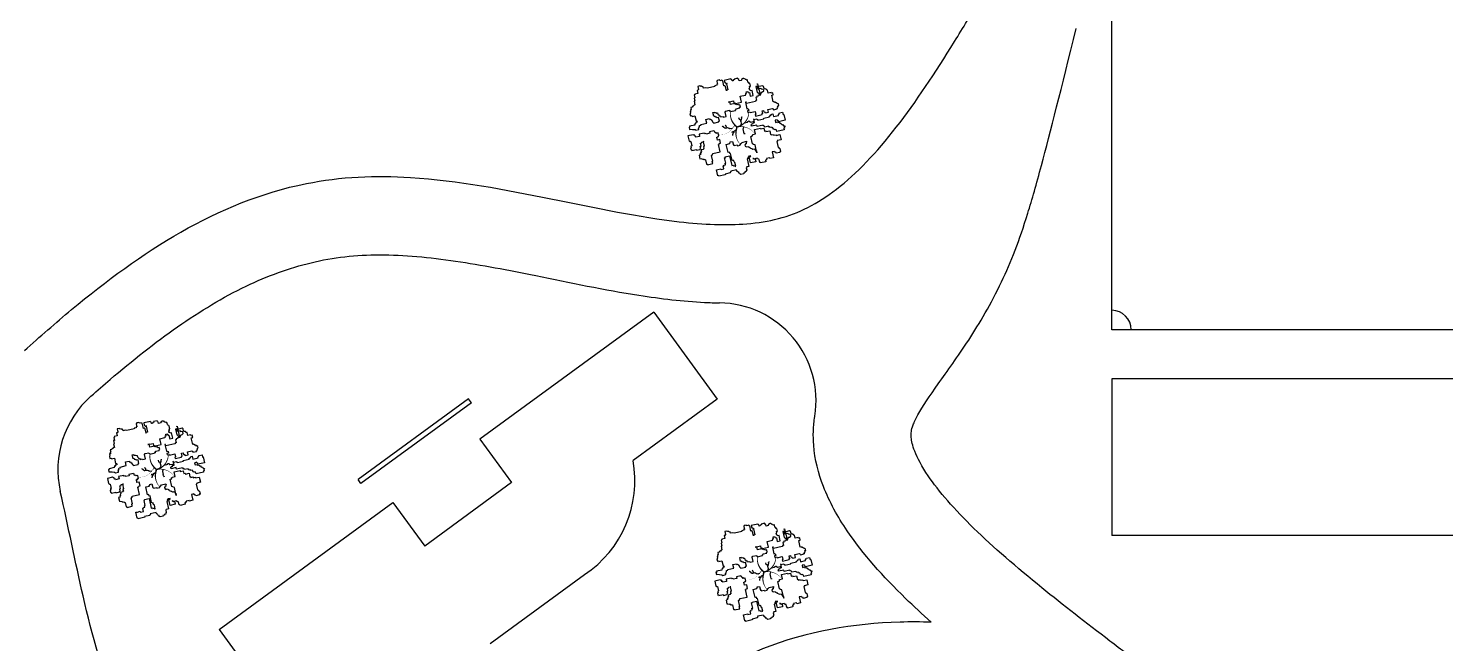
# Model space of a CAD drawing. Header units: inches. Extents: x 40 to 251, y 0 to 175.
# Drawn here: x 104.63 to 148.1, y 105.76 to 124.61 of the extents above; entities that cross this region are included whole.
import ezdxf

# ---------------------------------------------------------------- set-up
doc = ezdxf.new("R2010")
doc.units = ezdxf.units.IN
doc.header["$MEASUREMENT"] = 0
doc.layers.add('CUADRICULA', color=84, linetype='Continuous')
doc.layers.add('SENDAS', color=6, linetype='Continuous')

msp = doc.modelspace()

# ---------------------------------------------------------------- linework, layer by layer
for p, q in [((137.86, 115.373), (137.86, 160.373)), ((123.81, 115.917), (118.478, 112.026)), ((123.81, 115.917), (125.755, 113.251)), ((137.86, 115.373), (137.86, 115.373)), ((227.86, 115.373), (137.86, 115.373)), ((137.86, 113.873), (137.86, 109.073)), ((227.86, 113.873), (137.86, 113.873)), ((118.134, 113.26), (114.742, 110.784)), ((118.223, 113.139), (114.83, 110.663)), ((118.223, 113.139), (118.134, 113.26)), ((125.755, 113.251), (123.176, 111.369)), ((118.478, 112.026), (119.451, 110.693)), ((114.83, 110.663), (114.742, 110.784)), ((119.451, 110.693), (116.785, 108.747)), ((110.482, 106.189), (115.813, 110.08)), ((115.813, 110.08), (116.785, 108.747)), ((227.86, 109.073), (137.86, 109.073)), ((118.79, 105.758), (121.687, 107.872)), ((110.482, 106.189), (112.427, 103.524))]:
    msp.add_line(p, q)
for centre, radius, start, end in [((137.86, 115.373), 0.6, 0, 90), ((119.782, 110.749), 3.45, 303.5177, 10.3515)]:
    msp.add_arc(centre, radius, start, end)
at = {"layer": 'CUADRICULA'}
for points in [[(126.551, 123.1), (126.556, 123.077), (126.511, 123.067), (126.516, 123.044), (126.493, 123.039), (126.499, 123.017), (126.431, 123.001), (126.42, 123.047), (126.393, 123.064), (126.388, 123.087), (126.274, 123.061), (126.28, 123.039), (126.257, 123.034), (126.239, 123.006), (126.217, 123.001), (126.207, 123.046), (126.184, 123.041), (126.179, 123.064), (125.975, 123.018), (125.99, 122.95), (126.013, 122.955), (126.023, 122.91), (126.068, 122.92), (126.046, 122.915), (126.086, 122.734), (126.041, 122.724), (126.046, 122.701), (126.016, 122.837), (125.988, 122.854), (125.965, 122.849), (125.93, 123.008), (125.907, 123.003), (125.902, 123.025), (125.834, 123.01), (125.829, 123.033), (125.761, 123.017), (125.744, 122.99), (125.764, 122.899), (125.741, 122.894), (125.746, 122.871), (125.678, 122.856), (125.684, 122.834), (125.457, 122.783), (125.407, 122.795), (125.339, 122.78), (125.329, 122.825), (125.306, 122.82), (125.278, 122.838), (125.256, 122.832), (125.228, 122.85), (125.16, 122.835), (125.18, 122.744), (125.163, 122.717), (125.14, 122.711), (125.16, 122.621), (125.07, 122.601), (125.075, 122.578), (125.052, 122.573), (125.073, 122.483), (125.05, 122.477), (125.07, 122.387), (125.048, 122.382), (125.073, 122.269), (125.05, 122.264), (125.033, 122.236), (125.01, 122.231), (124.993, 122.203), (124.947, 122.193), (124.963, 122.125), (124.94, 122.12), (124.95, 122.075), (124.928, 122.07), (124.938, 122.025), (124.92, 121.997), (124.935, 121.929), (124.981, 121.939), (124.986, 121.917), (125.076, 121.937), (125.112, 121.779), (125.135, 121.784), (125.145, 121.739), (125.099, 121.728), (125.105, 121.706), (125.082, 121.701), (125.087, 121.678), (125.064, 121.673), (125.069, 121.65), (124.911, 121.615), (124.916, 121.592), (124.893, 121.587), (124.909, 121.519), (124.931, 121.524), (125.004, 121.517), (125.077, 121.51), (125.105, 121.492), (125.196, 121.512), (125.185, 121.558), (125.208, 121.563), (125.203, 121.585), (125.22, 121.613), (125.215, 121.636), (125.261, 121.646), (125.256, 121.668), (125.437, 121.709), (125.411, 121.822), (125.525, 121.848), (125.53, 121.825), (125.552, 121.83), (125.58, 121.813), (125.585, 121.79), (125.608, 121.795), (125.618, 121.75), (125.646, 121.732), (125.651, 121.71), (125.809, 121.745), (125.804, 121.768), (125.827, 121.773), (125.801, 121.886), (125.756, 121.876), (125.728, 121.893), (125.706, 121.888), (125.701, 121.911), (125.678, 121.906), (125.673, 121.928), (125.65, 121.923), (125.625, 122.036), (125.67, 122.047), (125.675, 122.024), (125.72, 122.034), (125.748, 122.017), (125.771, 122.022), (125.781, 121.976), (125.809, 121.959), (125.814, 121.936), (125.836, 121.941), (125.841, 121.919), (125.864, 121.924), (125.869, 121.901), (125.937, 121.917), (125.942, 121.894), (126.033, 121.914), (126.002, 122.05), (126.02, 122.078), (126.133, 122.103), (126.138, 122.08), (126.161, 122.086), (126.166, 122.063), (126.324, 122.099), (126.319, 122.121), (126.342, 122.126), (126.337, 122.149), (126.45, 122.174), (126.445, 122.197), (126.468, 122.202), (126.452, 122.27), (126.407, 122.26), (126.402, 122.282), (126.357, 122.272), (126.352, 122.295), (126.306, 122.285), (126.301, 122.307), (126.165, 122.277), (126.145, 122.367), (126.1, 122.357), (126.258, 122.393), (126.273, 122.325), (126.296, 122.33), (126.324, 122.312), (126.505, 122.353), (126.464, 122.534), (126.623, 122.569), (126.64, 122.597), (126.635, 122.62), (126.658, 122.625), (126.648, 122.67), (126.693, 122.68), (126.698, 122.658), (126.721, 122.663), (126.726, 122.64), (126.748, 122.645), (126.774, 122.532), (126.864, 122.553), (126.829, 122.711), (126.784, 122.701), (126.779, 122.723), (126.756, 122.718), (126.741, 122.786), (126.763, 122.791), (126.753, 122.836), (126.776, 122.841), (126.755, 122.932), (126.733, 122.927), (126.728, 122.949), (126.7, 122.967), (126.685, 123.035), (126.662, 123.03), (126.634, 123.047), (126.612, 123.042), (126.607, 123.065), (126.584, 123.06), (126.579, 123.082)], [(126.974, 122.91), (126.997, 122.915), (127.073, 122.576), (127.051, 122.571), (127.096, 122.581), (127.091, 122.603), (127.108, 122.631), (127.126, 122.659), (127.149, 122.664), (127.189, 122.697), (127.179, 122.742), (127.128, 122.754), (127.106, 122.749), (127.101, 122.772), (127.01, 122.751), (126.99, 122.842), (126.944, 122.832), (126.985, 122.651), (127.008, 122.656), (127.013, 122.633), (127.035, 122.638), (127.051, 122.571), (127.005, 122.56), (127.01, 122.538), (126.965, 122.528), (126.97, 122.505), (126.948, 122.5), (126.968, 122.409), (126.945, 122.404), (126.928, 122.377), (126.656, 122.316), (126.646, 122.361), (126.623, 122.356), (126.669, 122.152), (126.692, 122.157), (126.719, 122.14), (126.73, 122.095), (126.684, 122.084), (126.694, 122.039), (126.762, 122.054), (126.767, 122.032), (126.926, 122.067), (126.946, 121.977), (126.924, 121.972), (126.934, 121.927), (127.137, 121.972), (127.132, 121.995), (127.155, 122), (127.135, 122.091), (127.18, 122.101), (127.19, 122.056), (127.213, 122.061), (127.218, 122.038), (127.241, 122.043), (127.246, 122.021), (127.336, 122.041), (127.316, 122.131), (127.452, 122.162), (127.479, 122.144), (127.484, 122.122), (127.598, 122.147), (127.593, 122.17), (127.615, 122.175), (127.61, 122.197), (127.628, 122.225), (127.623, 122.248), (127.645, 122.253), (127.635, 122.298), (127.607, 122.316), (127.585, 122.311), (127.58, 122.333), (127.557, 122.328), (127.552, 122.351), (127.529, 122.346), (127.502, 122.363), (127.479, 122.358), (127.433, 122.562), (127.478, 122.572), (127.463, 122.64), (127.418, 122.629), (127.413, 122.652), (127.322, 122.632), (127.302, 122.722), (127.279, 122.717), (127.274, 122.74), (127.247, 122.757), (127.224, 122.752), (127.196, 122.77), (127.181, 122.837), (127.153, 122.855), (127.04, 122.83), (127.012, 122.847)], [(126.494, 121.794), (126.489, 121.793), (126.487, 121.798), (126.481, 121.802), (126.476, 121.801), (126.469, 121.805), (126.463, 121.809), (126.456, 121.813), (126.451, 121.812), (126.45, 121.817), (126.445, 121.816), (126.438, 121.82), (126.426, 121.873)], [(126.472, 121.645), (126.488, 121.649), (126.492, 121.655), (126.491, 121.661), (126.496, 121.662), (126.494, 121.672), (126.498, 121.679), (126.503, 121.68), (126.501, 121.69), (126.506, 121.692), (126.489, 121.765), (126.484, 121.764), (126.479, 121.785), (126.483, 121.791), (126.482, 121.797), (126.493, 121.799), (126.492, 121.804), (126.502, 121.807), (126.501, 121.812), (126.506, 121.813), (126.501, 121.834), (126.506, 121.841), (126.504, 121.846), (126.51, 121.847), (126.507, 121.858), (126.513, 121.859), (126.507, 121.885), (126.511, 121.891), (126.515, 121.898), (126.52, 121.899), (126.519, 121.904), (126.524, 121.906), (126.519, 121.904)], [(126.593, 121.722), (126.688, 121.743), (126.687, 121.749), (126.697, 121.751), (126.701, 121.758), (126.712, 121.76), (126.711, 121.765), (126.716, 121.766), (126.715, 121.772), (126.741, 121.778), (126.742, 121.772), (126.747, 121.773), (126.75, 121.763), (126.755, 121.764), (126.757, 121.754), (126.763, 121.755), (126.765, 121.744), (126.77, 121.745), (126.777, 121.741), (126.861, 121.76), (126.862, 121.755), (126.867, 121.756), (126.871, 121.74), (126.876, 121.742), (126.877, 121.736), (126.883, 121.738), (126.884, 121.732), (126.889, 121.734), (126.89, 121.728), (126.896, 121.729), (126.898, 121.719)], [(126.886, 121.821), (126.977, 121.841), (126.982, 121.819), (127.004, 121.824), (127.009, 121.801), (127.191, 121.842), (127.186, 121.864), (127.367, 121.905), (127.362, 121.928), (127.384, 121.933), (127.402, 121.961), (127.424, 121.966), (127.419, 121.988), (127.465, 121.998), (127.485, 121.908), (127.643, 121.944), (127.638, 121.966), (127.656, 121.994), (127.673, 122.022), (127.764, 122.042), (127.779, 121.974), (127.802, 121.979), (127.843, 121.798), (127.639, 121.753), (127.634, 121.775), (127.606, 121.793), (127.601, 121.815), (127.533, 121.8), (127.548, 121.732), (127.616, 121.747), (127.621, 121.725), (127.666, 121.735), (127.672, 121.712), (127.694, 121.717), (127.699, 121.695), (127.722, 121.7), (127.727, 121.677), (127.755, 121.66), (127.777, 121.665), (127.782, 121.642), (127.81, 121.625), (127.833, 121.63), (127.838, 121.607), (127.815, 121.602), (127.825, 121.557), (127.803, 121.552), (127.813, 121.507), (127.587, 121.456), (127.576, 121.501), (127.554, 121.496), (127.549, 121.518), (127.503, 121.508), (127.498, 121.531), (127.476, 121.526), (127.465, 121.571), (127.42, 121.561), (127.415, 121.583), (127.37, 121.573), (127.365, 121.596), (127.342, 121.591), (127.337, 121.613), (127.224, 121.588), (127.219, 121.611), (127.196, 121.606), (127.191, 121.628), (127.168, 121.623), (127.163, 121.646), (126.982, 121.605), (126.972, 121.65), (126.814, 121.615), (126.803, 121.66), (126.826, 121.665), (126.821, 121.688), (126.866, 121.698), (126.861, 121.72), (126.906, 121.731), (126.881, 121.844)], [(125.767, 121.403), (125.722, 121.393), (125.717, 121.416), (125.694, 121.411), (125.684, 121.456), (125.661, 121.451), (125.656, 121.473), (125.52, 121.443), (125.53, 121.398), (125.417, 121.372), (125.412, 121.395), (125.367, 121.385), (125.362, 121.407), (125.203, 121.372), (125.219, 121.304), (125.105, 121.278), (125.1, 121.301), (125.078, 121.296), (125.068, 121.341), (125.045, 121.336), (125.017, 121.354), (124.859, 121.318), (124.894, 121.16), (124.917, 121.165), (124.922, 121.142), (124.945, 121.147), (124.975, 121.011), (124.952, 121.006), (124.963, 120.961), (124.94, 120.956), (124.955, 120.888), (124.978, 120.893), (124.983, 120.871), (125.119, 120.901), (125.124, 120.879), (125.237, 120.904), (125.232, 120.927), (125.255, 120.932), (125.239, 121), (125.262, 121.005), (125.242, 121.095), (125.287, 121.105), (125.282, 121.128), (125.35, 121.143), (125.327, 121.138), (125.358, 121.002), (125.335, 120.997), (125.35, 120.93), (125.328, 120.924), (125.333, 120.902), (125.265, 120.887), (125.275, 120.841), (125.252, 120.836), (125.262, 120.791), (125.24, 120.786), (125.25, 120.741), (125.205, 120.731), (125.23, 120.617), (125.253, 120.623), (125.303, 120.61), (125.326, 120.615), (125.331, 120.593), (125.376, 120.603), (125.381, 120.58), (125.404, 120.585), (125.434, 120.45), (125.457, 120.455), (125.462, 120.432), (125.621, 120.468), (125.605, 120.535), (125.628, 120.541), (125.587, 120.721), (125.61, 120.727), (125.605, 120.749), (125.627, 120.754), (125.622, 120.777), (125.849, 120.828), (125.798, 121.054), (125.821, 121.059), (125.816, 121.082), (125.861, 121.092), (125.835, 121.205), (125.767, 121.19), (125.747, 121.28), (125.792, 121.29), (125.787, 121.313), (125.81, 121.318), (125.79, 121.408), (125.744, 121.398), (125.739, 121.421)], [(125.779, 120.29), (125.87, 120.31), (125.875, 120.287), (125.966, 120.308), (125.945, 120.398), (125.968, 120.403), (125.963, 120.426), (126.008, 120.436), (125.998, 120.481), (126.021, 120.486), (125.985, 120.645), (126.008, 120.65), (126.003, 120.672), (126.138, 120.703), (126.205, 120.409), (126.25, 120.419), (126.255, 120.396), (126.3, 120.407), (126.305, 120.384), (126.328, 120.389), (126.302, 120.502), (126.275, 120.52), (126.265, 120.565), (126.242, 120.56), (126.214, 120.577), (126.169, 120.781), (126.146, 120.776), (126.136, 120.821), (126.09, 120.811), (126.035, 121.059), (126.148, 121.085), (126.143, 121.108), (126.165, 121.113), (126.16, 121.135), (126.228, 121.151), (126.254, 121.037), (126.276, 121.043), (126.281, 121.02), (126.372, 121.04), (126.377, 121.018), (126.467, 121.038), (126.462, 121.061), (126.485, 121.066), (126.48, 121.088), (126.503, 121.093), (126.52, 121.121), (126.656, 121.152), (126.661, 121.129), (126.644, 121.101), (126.649, 121.079), (126.626, 121.074), (126.631, 121.051), (126.608, 121.046), (126.619, 121.001), (126.641, 121.006), (126.646, 120.983), (126.714, 120.998), (126.719, 120.976), (126.742, 120.981), (126.747, 120.958), (126.77, 120.963), (126.775, 120.941), (126.825, 120.928), (126.853, 120.911), (126.898, 120.921), (126.903, 120.898), (126.926, 120.903), (126.936, 120.858), (126.959, 120.863), (126.974, 120.795), (126.918, 121.044), (126.868, 121.057), (126.84, 121.074), (126.789, 121.3), (126.834, 121.31), (126.829, 121.333), (126.852, 121.338), (126.847, 121.361), (126.937, 121.381), (126.907, 121.517), (127.088, 121.558), (127.093, 121.535), (127.184, 121.555), (127.204, 121.465), (127.249, 121.475), (127.254, 121.452), (127.368, 121.478), (127.393, 121.365), (127.416, 121.37), (127.421, 121.347), (127.489, 121.362), (127.494, 121.34), (127.562, 121.355), (127.567, 121.332), (127.68, 121.358), (127.715, 121.2), (127.602, 121.174), (127.607, 121.152), (127.585, 121.146), (127.625, 120.966), (127.648, 120.971), (127.653, 120.948), (127.681, 120.931), (127.701, 120.84), (127.678, 120.835), (127.684, 120.812), (127.57, 120.787), (127.565, 120.81), (127.543, 120.804), (127.538, 120.827), (127.515, 120.822), (127.51, 120.845), (127.442, 120.829), (127.483, 120.648), (127.369, 120.623), (127.364, 120.646), (127.274, 120.625), (127.279, 120.603), (127.256, 120.598), (127.261, 120.575), (127.239, 120.57), (127.249, 120.525), (127.09, 120.489), (127.085, 120.512), (127.063, 120.507), (127.042, 120.597), (127.02, 120.592), (127.014, 120.615), (126.992, 120.609), (126.987, 120.632), (126.874, 120.607), (126.868, 120.629), (126.846, 120.624), (126.868, 120.629), (126.896, 120.612), (126.919, 120.617), (126.939, 120.526), (126.781, 120.491), (126.74, 120.672), (126.785, 120.682), (126.78, 120.704), (126.712, 120.689), (126.717, 120.667), (126.695, 120.661), (126.705, 120.616), (126.682, 120.611), (126.733, 120.385), (126.665, 120.37), (126.648, 120.342), (126.663, 120.274), (126.645, 120.247), (126.65, 120.224), (126.605, 120.214), (126.61, 120.191), (126.565, 120.181), (126.57, 120.158), (126.479, 120.138), (126.452, 120.155), (126.447, 120.178), (126.424, 120.173), (126.419, 120.196), (126.391, 120.213), (126.386, 120.236), (126.363, 120.231), (126.353, 120.276), (126.172, 120.235), (126.177, 120.213), (126.155, 120.208), (126.16, 120.185), (126.001, 120.149), (126.006, 120.127), (125.803, 120.081), (125.797, 120.104), (125.775, 120.098), (125.734, 120.279), (125.779, 120.29)], [(126.223, 121.545), (126.155, 121.53), (126.154, 121.535), (126.149, 121.534), (126.147, 121.539), (126.136, 121.542), (126.129, 121.546), (126.123, 121.55), (126.116, 121.554), (126.105, 121.557), (126.098, 121.561), (126.088, 121.559), (126.086, 121.564), (126.013, 121.548), (126.012, 121.553), (126.001, 121.551), (125.995, 121.555), (125.988, 121.559), (125.982, 121.563), (125.976, 121.562), (125.975, 121.567), (125.969, 121.571), (125.968, 121.576), (125.962, 121.575), (125.959, 121.591), (125.954, 121.59), (125.952, 121.595), (125.947, 121.594), (125.941, 121.598), (125.939, 121.603), (125.934, 121.602), (125.933, 121.607), (125.928, 121.606), (125.927, 121.611), (125.916, 121.609), (125.915, 121.614)], [(126.061, 121.553), (126.058, 121.569), (126.051, 121.573), (126.05, 121.578), (126.044, 121.582), (126.035, 121.619), (126.029, 121.623), (126.028, 121.628), (126.023, 121.627), (126.021, 121.632), (126.015, 121.636), (126.008, 121.641), (126.006, 121.651)], [(126.325, 121.485), (126.304, 121.481), (126.306, 121.475), (126.29, 121.472), (126.291, 121.467), (126.286, 121.465), (126.287, 121.46), (126.266, 121.455), (126.267, 121.45), (126.209, 121.437), (126.211, 121.427), (126.206, 121.425), (126.207, 121.42)], [(126.261, 121.454), (126.268, 121.423), (126.257, 121.42), (126.253, 121.414), (126.254, 121.409), (126.238, 121.405), (126.24, 121.4), (126.234, 121.399), (126.238, 121.383), (126.233, 121.382), (126.234, 121.376), (126.228, 121.375), (126.23, 121.37), (126.226, 121.363), (126.228, 121.353), (126.224, 121.347), (126.227, 121.331)], [(126.573, 121.591), (126.574, 121.585), (126.569, 121.584), (126.565, 121.578), (126.559, 121.577), (126.562, 121.566), (126.556, 121.565), (126.558, 121.56), (126.554, 121.553), (126.555, 121.548), (126.549, 121.547), (126.552, 121.536), (126.547, 121.535), (126.569, 121.435), (126.564, 121.434), (126.572, 121.397), (126.577, 121.398), (126.578, 121.393), (126.594, 121.397), (126.6, 121.37)], [(108.744, 112.603), (108.749, 112.58), (108.703, 112.57), (108.708, 112.547), (108.686, 112.542), (108.691, 112.52), (108.623, 112.504), (108.613, 112.55), (108.585, 112.567), (108.58, 112.59), (108.467, 112.564), (108.472, 112.542), (108.449, 112.537), (108.432, 112.509), (108.409, 112.504), (108.399, 112.549), (108.376, 112.544), (108.371, 112.567), (108.167, 112.521), (108.183, 112.453), (108.205, 112.458), (108.215, 112.413), (108.261, 112.423), (108.238, 112.418), (108.279, 112.237), (108.233, 112.227), (108.239, 112.204), (108.208, 112.34), (108.18, 112.357), (108.158, 112.352), (108.122, 112.511), (108.099, 112.506), (108.094, 112.528), (108.026, 112.513), (108.021, 112.536), (107.953, 112.52), (107.936, 112.493), (107.956, 112.402), (107.934, 112.397), (107.939, 112.374), (107.871, 112.359), (107.876, 112.337), (107.649, 112.286), (107.599, 112.298), (107.531, 112.283), (107.521, 112.328), (107.498, 112.323), (107.471, 112.34), (107.448, 112.335), (107.42, 112.353), (107.352, 112.338), (107.373, 112.247), (107.355, 112.22), (107.332, 112.214), (107.353, 112.124), (107.262, 112.104), (107.267, 112.081), (107.245, 112.076), (107.265, 111.985), (107.242, 111.98), (107.263, 111.89), (107.24, 111.885), (107.265, 111.772), (107.243, 111.767), (107.225, 111.739), (107.203, 111.734), (107.185, 111.706), (107.14, 111.696), (107.155, 111.628), (107.132, 111.623), (107.143, 111.578), (107.12, 111.573), (107.13, 111.528), (107.113, 111.5), (107.128, 111.432), (107.173, 111.442), (107.178, 111.42), (107.269, 111.44), (107.304, 111.282), (107.327, 111.287), (107.337, 111.241), (107.292, 111.231), (107.297, 111.209), (107.274, 111.204), (107.279, 111.181), (107.257, 111.176), (107.262, 111.153), (107.103, 111.118), (107.108, 111.095), (107.086, 111.09), (107.101, 111.022), (107.124, 111.027), (107.197, 111.02), (107.27, 111.013), (107.297, 110.995), (107.388, 111.015), (107.378, 111.061), (107.4, 111.066), (107.395, 111.088), (107.413, 111.116), (107.408, 111.139), (107.453, 111.149), (107.448, 111.171), (107.629, 111.212), (107.604, 111.325), (107.717, 111.351), (107.722, 111.328), (107.745, 111.333), (107.772, 111.316), (107.777, 111.293), (107.8, 111.298), (107.81, 111.253), (107.838, 111.235), (107.843, 111.213), (108.001, 111.248), (107.996, 111.271), (108.019, 111.276), (107.994, 111.389), (107.948, 111.379), (107.921, 111.396), (107.898, 111.391), (107.893, 111.414), (107.87, 111.409), (107.865, 111.431), (107.843, 111.426), (107.817, 111.539), (107.862, 111.55), (107.867, 111.527), (107.913, 111.537), (107.94, 111.52), (107.963, 111.525), (107.973, 111.479), (108.001, 111.462), (108.006, 111.439), (108.029, 111.444), (108.034, 111.422), (108.056, 111.427), (108.062, 111.404), (108.129, 111.42), (108.135, 111.397), (108.225, 111.417), (108.195, 111.553), (108.212, 111.581), (108.325, 111.606), (108.33, 111.583), (108.353, 111.589), (108.358, 111.566), (108.517, 111.602), (108.512, 111.624), (108.534, 111.629), (108.529, 111.652), (108.642, 111.677), (108.637, 111.7), (108.66, 111.705), (108.645, 111.773), (108.599, 111.763), (108.594, 111.785), (108.549, 111.775), (108.544, 111.798), (108.499, 111.788), (108.494, 111.81), (108.358, 111.78), (108.337, 111.87), (108.292, 111.86), (108.451, 111.896), (108.466, 111.828), (108.488, 111.833), (108.516, 111.815), (108.697, 111.856), (108.657, 112.037), (108.815, 112.072), (108.833, 112.1), (108.828, 112.123), (108.85, 112.128), (108.84, 112.173), (108.885, 112.183), (108.89, 112.161), (108.913, 112.166), (108.918, 112.143), (108.941, 112.148), (108.966, 112.035), (109.057, 112.055), (109.021, 112.214), (108.976, 112.204), (108.971, 112.226), (108.948, 112.221), (108.933, 112.289), (108.956, 112.294), (108.945, 112.339), (108.968, 112.344), (108.948, 112.435), (108.925, 112.43), (108.92, 112.452), (108.892, 112.47), (108.877, 112.538), (108.854, 112.533), (108.827, 112.55), (108.804, 112.545), (108.799, 112.568), (108.776, 112.563), (108.771, 112.585)], [(109.167, 112.413), (109.189, 112.418), (109.266, 112.079), (109.243, 112.074), (109.288, 112.084), (109.283, 112.106), (109.301, 112.134), (109.318, 112.162), (109.341, 112.167), (109.381, 112.2), (109.371, 112.245), (109.321, 112.257), (109.298, 112.252), (109.293, 112.275), (109.202, 112.254), (109.182, 112.345), (109.137, 112.335), (109.177, 112.154), (109.2, 112.159), (109.205, 112.136), (109.228, 112.141), (109.243, 112.074), (109.198, 112.063), (109.203, 112.041), (109.157, 112.031), (109.163, 112.008), (109.14, 112.003), (109.16, 111.912), (109.138, 111.907), (109.12, 111.88), (108.848, 111.819), (108.838, 111.864), (108.816, 111.859), (108.861, 111.655), (108.884, 111.66), (108.912, 111.643), (108.922, 111.598), (108.877, 111.587), (108.887, 111.542), (108.955, 111.557), (108.96, 111.535), (109.118, 111.57), (109.139, 111.48), (109.116, 111.475), (109.126, 111.43), (109.33, 111.475), (109.325, 111.498), (109.347, 111.503), (109.327, 111.594), (109.372, 111.604), (109.382, 111.559), (109.405, 111.564), (109.41, 111.541), (109.433, 111.546), (109.438, 111.523), (109.528, 111.544), (109.508, 111.634), (109.644, 111.665), (109.672, 111.647), (109.677, 111.625), (109.79, 111.65), (109.785, 111.673), (109.808, 111.678), (109.802, 111.7), (109.82, 111.728), (109.815, 111.751), (109.838, 111.756), (109.827, 111.801), (109.8, 111.819), (109.777, 111.813), (109.772, 111.836), (109.749, 111.831), (109.744, 111.854), (109.722, 111.849), (109.694, 111.866), (109.671, 111.861), (109.626, 112.064), (109.671, 112.075), (109.656, 112.143), (109.61, 112.132), (109.605, 112.155), (109.515, 112.135), (109.494, 112.225), (109.472, 112.22), (109.467, 112.243), (109.439, 112.26), (109.416, 112.255), (109.389, 112.273), (109.373, 112.34), (109.346, 112.358), (109.232, 112.332), (109.205, 112.35)], [(108.686, 111.297), (108.681, 111.296), (108.68, 111.301), (108.673, 111.305), (108.668, 111.304), (108.662, 111.308), (108.655, 111.312), (108.649, 111.316), (108.644, 111.315), (108.642, 111.32), (108.637, 111.319), (108.631, 111.323), (108.619, 111.376)], [(108.664, 111.148), (108.68, 111.152), (108.684, 111.158), (108.683, 111.164), (108.688, 111.165), (108.686, 111.175), (108.69, 111.182), (108.695, 111.183), (108.693, 111.193), (108.698, 111.195), (108.682, 111.268), (108.676, 111.267), (108.672, 111.288), (108.676, 111.294), (108.675, 111.3), (108.685, 111.302), (108.684, 111.307), (108.694, 111.31), (108.693, 111.315), (108.699, 111.316), (108.694, 111.337), (108.698, 111.344), (108.697, 111.349), (108.702, 111.35), (108.7, 111.361), (108.705, 111.362), (108.699, 111.388), (108.703, 111.394), (108.707, 111.401), (108.712, 111.402), (108.711, 111.407), (108.716, 111.409), (108.711, 111.407)], [(109.078, 111.324), (109.169, 111.344), (109.174, 111.322), (109.197, 111.327), (109.202, 111.304), (109.383, 111.345), (109.378, 111.367), (109.559, 111.408), (109.554, 111.431), (109.577, 111.436), (109.594, 111.464), (109.617, 111.469), (109.612, 111.491), (109.657, 111.501), (109.677, 111.411), (109.836, 111.447), (109.831, 111.469), (109.848, 111.497), (109.866, 111.525), (109.956, 111.545), (109.972, 111.477), (109.994, 111.482), (110.035, 111.301), (109.831, 111.255), (109.826, 111.278), (109.798, 111.296), (109.793, 111.318), (109.725, 111.303), (109.741, 111.235), (109.808, 111.25), (109.814, 111.228), (109.859, 111.238), (109.864, 111.215), (109.887, 111.22), (109.892, 111.198), (109.914, 111.203), (109.919, 111.18), (109.947, 111.163), (109.97, 111.168), (109.975, 111.145), (110.002, 111.128), (110.025, 111.133), (110.03, 111.11), (110.008, 111.105), (110.018, 111.06), (109.995, 111.055), (110.005, 111.01), (109.779, 110.959), (109.769, 111.004), (109.746, 110.999), (109.741, 111.021), (109.696, 111.011), (109.691, 111.034), (109.668, 111.029), (109.658, 111.074), (109.613, 111.064), (109.607, 111.086), (109.562, 111.076), (109.557, 111.099), (109.534, 111.094), (109.529, 111.116), (109.416, 111.091), (109.411, 111.114), (109.388, 111.109), (109.383, 111.131), (109.361, 111.126), (109.356, 111.149), (109.175, 111.108), (109.164, 111.153), (109.006, 111.118), (108.996, 111.163), (109.018, 111.168), (109.013, 111.191), (109.059, 111.201), (109.053, 111.223), (109.099, 111.233), (109.073, 111.347)], [(107.959, 110.906), (107.914, 110.896), (107.909, 110.919), (107.886, 110.914), (107.876, 110.959), (107.854, 110.954), (107.849, 110.976), (107.713, 110.946), (107.723, 110.901), (107.61, 110.875), (107.605, 110.898), (107.559, 110.888), (107.554, 110.91), (107.396, 110.875), (107.411, 110.807), (107.298, 110.781), (107.293, 110.804), (107.27, 110.799), (107.26, 110.844), (107.237, 110.839), (107.21, 110.856), (107.051, 110.821), (107.087, 110.663), (107.109, 110.668), (107.114, 110.645), (107.137, 110.65), (107.167, 110.514), (107.145, 110.509), (107.155, 110.464), (107.132, 110.459), (107.148, 110.391), (107.17, 110.396), (107.175, 110.374), (107.311, 110.404), (107.316, 110.382), (107.429, 110.407), (107.424, 110.43), (107.447, 110.435), (107.432, 110.503), (107.454, 110.508), (107.434, 110.598), (107.479, 110.608), (107.474, 110.631), (107.542, 110.646), (107.52, 110.641), (107.55, 110.505), (107.527, 110.5), (107.543, 110.432), (107.52, 110.427), (107.525, 110.405), (107.457, 110.39), (107.467, 110.344), (107.445, 110.339), (107.455, 110.294), (107.432, 110.289), (107.442, 110.244), (107.397, 110.233), (107.422, 110.12), (107.445, 110.125), (107.495, 110.113), (107.518, 110.118), (107.523, 110.096), (107.568, 110.106), (107.574, 110.083), (107.596, 110.088), (107.627, 109.952), (107.649, 109.958), (107.654, 109.935), (107.813, 109.971), (107.798, 110.038), (107.82, 110.044), (107.78, 110.224), (107.802, 110.23), (107.797, 110.252), (107.82, 110.257), (107.815, 110.28), (108.041, 110.331), (107.99, 110.557), (108.013, 110.562), (108.008, 110.585), (108.053, 110.595), (108.028, 110.708), (107.96, 110.693), (107.94, 110.783), (107.985, 110.793), (107.98, 110.816), (108.002, 110.821), (107.982, 110.911), (107.937, 110.901), (107.932, 110.924)], [(107.972, 109.792), (108.062, 109.813), (108.067, 109.79), (108.158, 109.811), (108.138, 109.901), (108.16, 109.906), (108.155, 109.929), (108.201, 109.939), (108.19, 109.984), (108.213, 109.989), (108.177, 110.148), (108.2, 110.153), (108.195, 110.175), (108.331, 110.206), (108.397, 109.912), (108.442, 109.922), (108.447, 109.899), (108.493, 109.909), (108.498, 109.887), (108.52, 109.892), (108.495, 110.005), (108.467, 110.023), (108.457, 110.068), (108.434, 110.063), (108.407, 110.08), (108.361, 110.284), (108.338, 110.279), (108.328, 110.324), (108.283, 110.314), (108.227, 110.562), (108.34, 110.588), (108.335, 110.611), (108.358, 110.616), (108.353, 110.638), (108.42, 110.653), (108.446, 110.54), (108.469, 110.545), (108.474, 110.523), (108.564, 110.543), (108.569, 110.521), (108.66, 110.541), (108.655, 110.564), (108.677, 110.569), (108.672, 110.591), (108.695, 110.596), (108.712, 110.624), (108.848, 110.655), (108.853, 110.632), (108.836, 110.604), (108.841, 110.582), (108.818, 110.577), (108.823, 110.554), (108.801, 110.549), (108.811, 110.504), (108.834, 110.509), (108.839, 110.486), (108.907, 110.501), (108.912, 110.479), (108.934, 110.484), (108.939, 110.461), (108.962, 110.466), (108.967, 110.444), (109.017, 110.431), (109.045, 110.414), (109.09, 110.424), (109.095, 110.401), (109.118, 110.406), (109.128, 110.361), (109.151, 110.366), (109.166, 110.298), (109.11, 110.547), (109.06, 110.56), (109.032, 110.577), (108.981, 110.803), (109.027, 110.813), (109.022, 110.836), (109.044, 110.841), (109.039, 110.864), (109.13, 110.884), (109.099, 111.02), (109.28, 111.06), (109.285, 111.038), (109.376, 111.058), (109.396, 110.968), (109.442, 110.978), (109.447, 110.955), (109.56, 110.981), (109.585, 110.868), (109.608, 110.873), (109.613, 110.85), (109.681, 110.865), (109.686, 110.843), (109.754, 110.858), (109.759, 110.835), (109.872, 110.861), (109.908, 110.703), (109.795, 110.677), (109.8, 110.655), (109.777, 110.649), (109.818, 110.469), (109.84, 110.474), (109.845, 110.451), (109.873, 110.433), (109.893, 110.343), (109.871, 110.338), (109.876, 110.315), (109.763, 110.29), (109.758, 110.313), (109.735, 110.307), (109.73, 110.33), (109.707, 110.325), (109.702, 110.348), (109.634, 110.332), (109.675, 110.151), (109.562, 110.126), (109.557, 110.149), (109.466, 110.128), (109.471, 110.106), (109.448, 110.101), (109.454, 110.078), (109.431, 110.073), (109.441, 110.028), (109.283, 109.992), (109.278, 110.015), (109.255, 110.01), (109.235, 110.1), (109.212, 110.095), (109.207, 110.117), (109.184, 110.112), (109.179, 110.135), (109.066, 110.11), (109.061, 110.132), (109.038, 110.127), (109.061, 110.132), (109.089, 110.115), (109.111, 110.12), (109.132, 110.029), (108.973, 109.994), (108.932, 110.175), (108.978, 110.185), (108.973, 110.207), (108.905, 110.192), (108.91, 110.17), (108.887, 110.164), (108.897, 110.119), (108.875, 110.114), (108.925, 109.888), (108.858, 109.873), (108.84, 109.845), (108.855, 109.777), (108.838, 109.749), (108.843, 109.727), (108.797, 109.717), (108.803, 109.694), (108.757, 109.684), (108.762, 109.661), (108.672, 109.641), (108.644, 109.658), (108.639, 109.681), (108.616, 109.676), (108.611, 109.699), (108.584, 109.716), (108.578, 109.739), (108.556, 109.734), (108.546, 109.779), (108.365, 109.738), (108.37, 109.716), (108.347, 109.71), (108.352, 109.688), (108.194, 109.652), (108.199, 109.63), (107.995, 109.584), (107.99, 109.606), (107.967, 109.601), (107.927, 109.782), (107.972, 109.792)], [(108.416, 111.048), (108.347, 111.033), (108.346, 111.038), (108.341, 111.037), (108.34, 111.042), (108.328, 111.045), (108.322, 111.049), (108.315, 111.053), (108.309, 111.057), (108.297, 111.06), (108.291, 111.064), (108.28, 111.062), (108.279, 111.067), (108.205, 111.051), (108.204, 111.056), (108.193, 111.053), (108.187, 111.058), (108.18, 111.062), (108.174, 111.066), (108.169, 111.065), (108.168, 111.07), (108.161, 111.074), (108.16, 111.079), (108.155, 111.078), (108.151, 111.094), (108.146, 111.093), (108.145, 111.098), (108.139, 111.097), (108.133, 111.101), (108.132, 111.106), (108.127, 111.105), (108.125, 111.11), (108.12, 111.109), (108.119, 111.114), (108.108, 111.112), (108.107, 111.117)], [(108.254, 111.056), (108.25, 111.072), (108.244, 111.076), (108.242, 111.081), (108.236, 111.085), (108.228, 111.122), (108.221, 111.126), (108.22, 111.131), (108.215, 111.13), (108.214, 111.135), (108.207, 111.139), (108.201, 111.144), (108.198, 111.154)], [(108.518, 110.988), (108.497, 110.984), (108.498, 110.978), (108.482, 110.975), (108.483, 110.97), (108.478, 110.968), (108.479, 110.963), (108.458, 110.958), (108.459, 110.953), (108.401, 110.94), (108.404, 110.93), (108.398, 110.928), (108.4, 110.923)], [(108.453, 110.957), (108.46, 110.926), (108.449, 110.923), (108.445, 110.917), (108.447, 110.912), (108.431, 110.908), (108.432, 110.903), (108.427, 110.902), (108.43, 110.886), (108.425, 110.885), (108.426, 110.879), (108.421, 110.878), (108.422, 110.873), (108.418, 110.866), (108.42, 110.856), (108.416, 110.85), (108.42, 110.834)], [(108.765, 111.094), (108.766, 111.088), (108.761, 111.087), (108.757, 111.081), (108.752, 111.08), (108.754, 111.069), (108.749, 111.068), (108.75, 111.063), (108.746, 111.056), (108.747, 111.051), (108.742, 111.05), (108.744, 111.039), (108.739, 111.038), (108.761, 110.938), (108.756, 110.937), (108.764, 110.9), (108.77, 110.901), (108.771, 110.896), (108.787, 110.9), (108.792, 110.873)], [(108.785, 111.225), (108.88, 111.246), (108.879, 111.252), (108.889, 111.254), (108.894, 111.261), (108.904, 111.263), (108.903, 111.268), (108.908, 111.269), (108.907, 111.275), (108.933, 111.28), (108.934, 111.275), (108.94, 111.276), (108.942, 111.266), (108.947, 111.267), (108.95, 111.257), (108.955, 111.258), (108.957, 111.247), (108.963, 111.248), (108.969, 111.244), (109.053, 111.263), (109.054, 111.258), (109.06, 111.259), (109.063, 111.243), (109.069, 111.245), (109.07, 111.239), (109.075, 111.241), (109.076, 111.235), (109.081, 111.236), (109.083, 111.231), (109.088, 111.232), (109.09, 111.222)], [(127.378, 109.459), (127.383, 109.436), (127.338, 109.426), (127.343, 109.404), (127.321, 109.399), (127.326, 109.376), (127.258, 109.361), (127.248, 109.406), (127.22, 109.423), (127.215, 109.446), (127.102, 109.421), (127.107, 109.398), (127.084, 109.393), (127.067, 109.365), (127.044, 109.36), (127.034, 109.405), (127.011, 109.4), (127.006, 109.423), (126.802, 109.377), (126.817, 109.309), (126.84, 109.314), (126.85, 109.269), (126.896, 109.279), (126.873, 109.274), (126.914, 109.093), (126.868, 109.083), (126.873, 109.061), (126.843, 109.196), (126.815, 109.214), (126.793, 109.209), (126.757, 109.367), (126.734, 109.362), (126.729, 109.384), (126.661, 109.369), (126.656, 109.392), (126.588, 109.377), (126.571, 109.349), (126.591, 109.258), (126.568, 109.253), (126.574, 109.231), (126.506, 109.215), (126.511, 109.193), (126.284, 109.142), (126.234, 109.154), (126.166, 109.139), (126.156, 109.184), (126.133, 109.179), (126.105, 109.197), (126.083, 109.192), (126.055, 109.209), (125.987, 109.194), (126.008, 109.104), (125.99, 109.076), (125.967, 109.071), (125.988, 108.98), (125.897, 108.96), (125.902, 108.937), (125.88, 108.932), (125.9, 108.842), (125.877, 108.837), (125.898, 108.746), (125.875, 108.741), (125.9, 108.628), (125.878, 108.623), (125.86, 108.595), (125.837, 108.59), (125.82, 108.563), (125.775, 108.552), (125.79, 108.485), (125.767, 108.479), (125.777, 108.434), (125.755, 108.429), (125.765, 108.384), (125.747, 108.356), (125.763, 108.288), (125.808, 108.299), (125.813, 108.276), (125.904, 108.296), (125.939, 108.138), (125.962, 108.143), (125.972, 108.098), (125.927, 108.088), (125.932, 108.065), (125.909, 108.06), (125.914, 108.037), (125.891, 108.032), (125.897, 108.01), (125.738, 107.974), (125.743, 107.951), (125.721, 107.946), (125.736, 107.878), (125.758, 107.884), (125.831, 107.876), (125.904, 107.869), (125.932, 107.851), (126.023, 107.872), (126.013, 107.917), (126.035, 107.922), (126.03, 107.945), (126.048, 107.972), (126.043, 107.995), (126.088, 108.005), (126.083, 108.028), (126.264, 108.068), (126.238, 108.181), (126.352, 108.207), (126.357, 108.184), (126.379, 108.189), (126.407, 108.172), (126.412, 108.149), (126.435, 108.154), (126.445, 108.109), (126.473, 108.092), (126.478, 108.069), (126.636, 108.105), (126.631, 108.127), (126.654, 108.132), (126.628, 108.245), (126.583, 108.235), (126.555, 108.253), (126.533, 108.248), (126.528, 108.27), (126.505, 108.265), (126.5, 108.288), (126.477, 108.283), (126.452, 108.396), (126.497, 108.406), (126.502, 108.383), (126.548, 108.393), (126.575, 108.376), (126.598, 108.381), (126.608, 108.336), (126.636, 108.318), (126.641, 108.296), (126.664, 108.301), (126.669, 108.278), (126.691, 108.283), (126.696, 108.261), (126.764, 108.276), (126.769, 108.253), (126.86, 108.274), (126.829, 108.409), (126.847, 108.437), (126.96, 108.462), (126.965, 108.44), (126.988, 108.445), (126.993, 108.422), (127.151, 108.458), (127.146, 108.48), (127.169, 108.486), (127.164, 108.508), (127.277, 108.534), (127.272, 108.556), (127.295, 108.561), (127.279, 108.629), (127.234, 108.619), (127.229, 108.642), (127.184, 108.631), (127.179, 108.654), (127.133, 108.644), (127.128, 108.666), (126.993, 108.636), (126.972, 108.726), (126.927, 108.716), (127.085, 108.752), (127.101, 108.684), (127.123, 108.689), (127.151, 108.672), (127.332, 108.712), (127.291, 108.893), (127.45, 108.929), (127.468, 108.956), (127.462, 108.979), (127.485, 108.984), (127.475, 109.029), (127.52, 109.04), (127.525, 109.017), (127.548, 109.022), (127.553, 108.999), (127.576, 109.005), (127.601, 108.891), (127.692, 108.912), (127.656, 109.07), (127.611, 109.06), (127.606, 109.083), (127.583, 109.077), (127.568, 109.145), (127.59, 109.15), (127.58, 109.196), (127.603, 109.201), (127.583, 109.291), (127.56, 109.286), (127.555, 109.309), (127.527, 109.326), (127.512, 109.394), (127.489, 109.389), (127.462, 109.406), (127.439, 109.401), (127.434, 109.424), (127.411, 109.419), (127.406, 109.442)], [(127.802, 109.269), (127.824, 109.274), (127.9, 108.935), (127.878, 108.93), (127.923, 108.94), (127.918, 108.963), (127.936, 108.99), (127.953, 109.018), (127.976, 109.023), (128.016, 109.056), (128.006, 109.101), (127.955, 109.114), (127.933, 109.109), (127.928, 109.131), (127.837, 109.111), (127.817, 109.201), (127.772, 109.191), (127.812, 109.01), (127.835, 109.015), (127.84, 108.993), (127.863, 108.998), (127.878, 108.93), (127.833, 108.92), (127.838, 108.897), (127.792, 108.887), (127.797, 108.864), (127.775, 108.859), (127.795, 108.769), (127.772, 108.764), (127.755, 108.736), (127.483, 108.675), (127.473, 108.72), (127.45, 108.715), (127.496, 108.512), (127.519, 108.517), (127.547, 108.499), (127.557, 108.454), (127.511, 108.444), (127.522, 108.398), (127.589, 108.414), (127.595, 108.391), (127.753, 108.427), (127.773, 108.336), (127.751, 108.331), (127.761, 108.286), (127.965, 108.332), (127.96, 108.354), (127.982, 108.359), (127.962, 108.45), (128.007, 108.46), (128.017, 108.415), (128.04, 108.42), (128.045, 108.397), (128.068, 108.402), (128.073, 108.38), (128.163, 108.4), (128.143, 108.491), (128.279, 108.521), (128.307, 108.504), (128.312, 108.481), (128.425, 108.506), (128.42, 108.529), (128.442, 108.534), (128.437, 108.557), (128.455, 108.584), (128.45, 108.607), (128.472, 108.612), (128.462, 108.657), (128.435, 108.675), (128.412, 108.67), (128.407, 108.692), (128.384, 108.687), (128.379, 108.71), (128.356, 108.705), (128.329, 108.722), (128.306, 108.717), (128.26, 108.921), (128.306, 108.931), (128.29, 108.999), (128.245, 108.989), (128.24, 109.011), (128.149, 108.991), (128.129, 109.081), (128.107, 109.076), (128.101, 109.099), (128.074, 109.116), (128.051, 109.111), (128.023, 109.129), (128.008, 109.197), (127.98, 109.214), (127.867, 109.189), (127.839, 109.206)], [(127.299, 108.005), (127.315, 108.008), (127.319, 108.015), (127.318, 108.02), (127.323, 108.021), (127.321, 108.032), (127.325, 108.038), (127.33, 108.039), (127.328, 108.05), (127.333, 108.051), (127.316, 108.124), (127.311, 108.123), (127.306, 108.144), (127.311, 108.151), (127.309, 108.156), (127.32, 108.158), (127.319, 108.164), (127.329, 108.166), (127.328, 108.171), (127.333, 108.172), (127.329, 108.193), (127.333, 108.2), (127.332, 108.205), (127.337, 108.206), (127.334, 108.217), (127.34, 108.218), (127.334, 108.244), (127.338, 108.251), (127.342, 108.257), (127.347, 108.258), (127.346, 108.264), (127.351, 108.265), (127.346, 108.264)], [(127.713, 108.18), (127.804, 108.201), (127.809, 108.178), (127.832, 108.183), (127.837, 108.16), (128.018, 108.201), (128.013, 108.224), (128.194, 108.264), (128.189, 108.287), (128.211, 108.292), (128.229, 108.32), (128.252, 108.325), (128.246, 108.348), (128.292, 108.358), (128.312, 108.267), (128.471, 108.303), (128.465, 108.326), (128.483, 108.353), (128.501, 108.381), (128.591, 108.401), (128.606, 108.333), (128.629, 108.338), (128.67, 108.158), (128.466, 108.112), (128.461, 108.134), (128.433, 108.152), (128.428, 108.175), (128.36, 108.159), (128.375, 108.091), (128.443, 108.107), (128.448, 108.084), (128.494, 108.094), (128.499, 108.072), (128.521, 108.077), (128.526, 108.054), (128.549, 108.059), (128.554, 108.037), (128.582, 108.019), (128.605, 108.024), (128.61, 108.002), (128.637, 107.984), (128.66, 107.989), (128.665, 107.967), (128.642, 107.961), (128.653, 107.916), (128.63, 107.911), (128.64, 107.866), (128.414, 107.815), (128.404, 107.86), (128.381, 107.855), (128.376, 107.878), (128.331, 107.868), (128.325, 107.89), (128.303, 107.885), (128.293, 107.93), (128.247, 107.92), (128.242, 107.943), (128.197, 107.933), (128.192, 107.955), (128.169, 107.95), (128.164, 107.973), (128.051, 107.947), (128.046, 107.97), (128.023, 107.965), (128.018, 107.987), (127.996, 107.982), (127.99, 108.005), (127.809, 107.964), (127.799, 108.01), (127.641, 107.974), (127.631, 108.019), (127.653, 108.024), (127.648, 108.047), (127.693, 108.057), (127.688, 108.08), (127.734, 108.09), (127.708, 108.203)], [(126.594, 107.763), (126.549, 107.752), (126.544, 107.775), (126.521, 107.77), (126.511, 107.815), (126.488, 107.81), (126.483, 107.833), (126.347, 107.802), (126.358, 107.757), (126.244, 107.731), (126.239, 107.754), (126.194, 107.744), (126.189, 107.767), (126.031, 107.731), (126.046, 107.663), (125.933, 107.638), (125.928, 107.66), (125.905, 107.655), (125.895, 107.7), (125.872, 107.695), (125.844, 107.713), (125.686, 107.677), (125.721, 107.519), (125.744, 107.524), (125.749, 107.501), (125.772, 107.506), (125.802, 107.371), (125.78, 107.366), (125.79, 107.32), (125.767, 107.315), (125.782, 107.248), (125.805, 107.253), (125.81, 107.23), (125.946, 107.261), (125.951, 107.238), (126.064, 107.263), (126.059, 107.286), (126.082, 107.291), (126.067, 107.359), (126.089, 107.364), (126.069, 107.454), (126.114, 107.465), (126.109, 107.487), (126.177, 107.502), (126.154, 107.497), (126.185, 107.362), (126.162, 107.357), (126.177, 107.289), (126.155, 107.284), (126.16, 107.261), (126.092, 107.246), (126.102, 107.201), (126.079, 107.196), (126.09, 107.15), (126.067, 107.145), (126.077, 107.1), (126.032, 107.09), (126.057, 106.977), (126.08, 106.982), (126.13, 106.969), (126.153, 106.974), (126.158, 106.952), (126.203, 106.962), (126.208, 106.939), (126.231, 106.945), (126.261, 106.809), (126.284, 106.814), (126.289, 106.791), (126.448, 106.827), (126.432, 106.895), (126.455, 106.9), (126.414, 107.081), (126.437, 107.086), (126.432, 107.108), (126.455, 107.114), (126.45, 107.136), (126.676, 107.187), (126.625, 107.413), (126.648, 107.418), (126.643, 107.441), (126.688, 107.451), (126.663, 107.564), (126.595, 107.549), (126.574, 107.639), (126.62, 107.649), (126.615, 107.672), (126.637, 107.677), (126.617, 107.768), (126.572, 107.757), (126.566, 107.78)], [(126.607, 106.649), (126.697, 106.669), (126.702, 106.647), (126.793, 106.667), (126.773, 106.757), (126.795, 106.762), (126.79, 106.785), (126.835, 106.795), (126.825, 106.84), (126.848, 106.846), (126.812, 107.004), (126.835, 107.009), (126.83, 107.032), (126.966, 107.062), (127.032, 106.768), (127.077, 106.778), (127.082, 106.756), (127.127, 106.766), (127.132, 106.743), (127.155, 106.748), (127.13, 106.861), (127.102, 106.879), (127.092, 106.924), (127.069, 106.919), (127.041, 106.937), (126.996, 107.14), (126.973, 107.135), (126.963, 107.18), (126.918, 107.17), (126.862, 107.419), (126.975, 107.444), (126.97, 107.467), (126.992, 107.472), (126.987, 107.495), (127.055, 107.51), (127.081, 107.397), (127.103, 107.402), (127.108, 107.379), (127.199, 107.4), (127.204, 107.377), (127.295, 107.397), (127.29, 107.42), (127.312, 107.425), (127.307, 107.448), (127.33, 107.453), (127.347, 107.48), (127.483, 107.511), (127.488, 107.488), (127.471, 107.461), (127.476, 107.438), (127.453, 107.433), (127.458, 107.41), (127.436, 107.405), (127.446, 107.36), (127.468, 107.365), (127.473, 107.342), (127.541, 107.358), (127.546, 107.335), (127.569, 107.34), (127.574, 107.318), (127.597, 107.323), (127.602, 107.3), (127.652, 107.288), (127.68, 107.27), (127.725, 107.28), (127.73, 107.258), (127.753, 107.263), (127.763, 107.217), (127.786, 107.223), (127.801, 107.155), (127.745, 107.403), (127.695, 107.416), (127.667, 107.433), (127.616, 107.66), (127.662, 107.67), (127.656, 107.692), (127.679, 107.697), (127.674, 107.72), (127.765, 107.74), (127.734, 107.876), (127.915, 107.917), (127.92, 107.894), (128.011, 107.915), (128.031, 107.824), (128.076, 107.834), (128.081, 107.812), (128.195, 107.837), (128.22, 107.724), (128.243, 107.729), (128.248, 107.706), (128.316, 107.722), (128.321, 107.699), (128.389, 107.714), (128.394, 107.692), (128.507, 107.717), (128.543, 107.559), (128.429, 107.533), (128.434, 107.511), (128.412, 107.506), (128.452, 107.325), (128.475, 107.33), (128.48, 107.307), (128.508, 107.29), (128.528, 107.199), (128.506, 107.194), (128.511, 107.172), (128.397, 107.146), (128.392, 107.169), (128.37, 107.164), (128.365, 107.186), (128.342, 107.181), (128.337, 107.204), (128.269, 107.189), (128.31, 107.008), (128.196, 106.982), (128.191, 107.005), (128.101, 106.985), (128.106, 106.962), (128.083, 106.957), (128.088, 106.934), (128.066, 106.929), (128.076, 106.884), (127.917, 106.848), (127.912, 106.871), (127.89, 106.866), (127.869, 106.956), (127.847, 106.951), (127.842, 106.974), (127.819, 106.969), (127.814, 106.991), (127.701, 106.966), (127.696, 106.989), (127.673, 106.983), (127.696, 106.989), (127.723, 106.971), (127.746, 106.976), (127.766, 106.886), (127.608, 106.85), (127.567, 107.031), (127.612, 107.041), (127.607, 107.064), (127.539, 107.048), (127.545, 107.026), (127.522, 107.021), (127.532, 106.976), (127.509, 106.97), (127.56, 106.744), (127.492, 106.729), (127.475, 106.701), (127.49, 106.633), (127.472, 106.606), (127.478, 106.583), (127.432, 106.573), (127.437, 106.55), (127.392, 106.54), (127.397, 106.518), (127.307, 106.497), (127.279, 106.515), (127.274, 106.537), (127.251, 106.532), (127.246, 106.555), (127.218, 106.572), (127.213, 106.595), (127.191, 106.59), (127.18, 106.635), (126.999, 106.595), (127.004, 106.572), (126.982, 106.567), (126.987, 106.544), (126.828, 106.509), (126.833, 106.486), (126.63, 106.44), (126.625, 106.463), (126.602, 106.458), (126.561, 106.639), (126.607, 106.649)], [(127.051, 107.905), (126.982, 107.889), (126.981, 107.894), (126.976, 107.893), (126.975, 107.899), (126.963, 107.901), (126.956, 107.905), (126.95, 107.91), (126.944, 107.914), (126.932, 107.917), (126.925, 107.921), (126.915, 107.918), (126.914, 107.923), (126.84, 107.907), (126.839, 107.912), (126.828, 107.91), (126.822, 107.914), (126.815, 107.918), (126.809, 107.922), (126.804, 107.921), (126.802, 107.926), (126.796, 107.93), (126.795, 107.935), (126.79, 107.934), (126.786, 107.95), (126.781, 107.949), (126.78, 107.954), (126.774, 107.953), (126.768, 107.957), (126.767, 107.962), (126.761, 107.961), (126.76, 107.966), (126.755, 107.965), (126.754, 107.97), (126.743, 107.968), (126.742, 107.973)], [(126.888, 107.912), (126.885, 107.928), (126.878, 107.932), (126.877, 107.937), (126.871, 107.941), (126.863, 107.978), (126.856, 107.982), (126.855, 107.988), (126.85, 107.986), (126.849, 107.992), (126.842, 107.996), (126.836, 108), (126.833, 108.01)], [(127.153, 107.845), (127.132, 107.84), (127.133, 107.835), (127.117, 107.831), (127.118, 107.826), (127.113, 107.825), (127.114, 107.819), (127.093, 107.815), (127.094, 107.809), (127.036, 107.796), (127.039, 107.786), (127.033, 107.785), (127.034, 107.779)], [(127.321, 108.153), (127.316, 108.152), (127.315, 108.157), (127.308, 108.161), (127.303, 108.16), (127.296, 108.164), (127.29, 108.168), (127.284, 108.172), (127.278, 108.171), (127.277, 108.176), (127.272, 108.175), (127.265, 108.179), (127.254, 108.232)], [(127.4, 107.95), (127.401, 107.945), (127.396, 107.943), (127.392, 107.937), (127.387, 107.936), (127.389, 107.925), (127.384, 107.924), (127.385, 107.919), (127.381, 107.912), (127.382, 107.907), (127.377, 107.906), (127.379, 107.895), (127.374, 107.894), (127.396, 107.794), (127.391, 107.793), (127.399, 107.756), (127.404, 107.758), (127.406, 107.752), (127.421, 107.756), (127.427, 107.73)], [(127.42, 108.081), (127.515, 108.103), (127.514, 108.108), (127.524, 108.11), (127.528, 108.117), (127.539, 108.119), (127.538, 108.124), (127.543, 108.126), (127.542, 108.131), (127.568, 108.137), (127.569, 108.132), (127.575, 108.133), (127.577, 108.122), (127.582, 108.123), (127.585, 108.113), (127.59, 108.114), (127.592, 108.104), (127.597, 108.105), (127.604, 108.101), (127.688, 108.12), (127.689, 108.114), (127.695, 108.116), (127.698, 108.1), (127.703, 108.101), (127.705, 108.096), (127.71, 108.097), (127.711, 108.092), (127.716, 108.093), (127.717, 108.088), (127.723, 108.089), (127.725, 108.078)], [(127.088, 107.813), (127.095, 107.782), (127.084, 107.78), (127.08, 107.773), (127.081, 107.768), (127.066, 107.764), (127.067, 107.759), (127.061, 107.758), (127.065, 107.742), (127.06, 107.741), (127.061, 107.736), (127.056, 107.734), (127.057, 107.729), (127.053, 107.723), (127.055, 107.712), (127.051, 107.706), (127.055, 107.69)]]:
    msp.add_lwpolyline(points, dxfattribs=at)
for points in [[(126.363, 121.591, 0.0452, 0.0452, 0), (126.305, 121.648, 0.0452, 0.0181, -0.239139), (126.166, 122.063, 0.0452, 0.0452, -5.387379)], [(126.363, 121.591, 0.0452, 0.0136, 0), (126.363, 121.591, 0.0452, 0.0181, 0.349943), (126.728, 122.047, 0, 0, -13.040706)], [(126.363, 121.591, 0.0271, 0.0271, 0), (126.305, 121.648, 0.0271, 0.00452, 0), (126.195, 121.514, 0.00452, 0.00452, -0.267267), (125.8, 121.363, 0, 0, -17.886062)], [(126.363, 121.591, 0.0452, 0.00904, 0), (126.363, 121.591, 0.0452, 0.0452, 0), (126.343, 121.502, 0.0452, 0.00904, 0.246873), (126.462, 121.061, 0, 0, 75.144739)], [(126.363, 121.591, 0.0271, 0.00452, -0.310972), (126.927, 121.365, 0, 0, -0.105213)], [(108.555, 111.094, 0.0452, 0.0452, 0), (108.497, 111.151, 0.0452, 0.0181, -0.239139), (108.358, 111.566, 0.0452, 0.0452, -5.387379)], [(108.555, 111.094, 0.0452, 0.0136, 0), (108.555, 111.094, 0.0452, 0.0181, 0.349943), (108.921, 111.55, 0, 0, -13.040706)], [(108.555, 111.094, 0.0271, 0.0271, 0), (108.497, 111.151, 0.0271, 0.00452, 0), (108.388, 111.017, 0.00452, 0.00452, -0.267267), (107.992, 110.866, 0, 0, -17.886062)], [(108.555, 111.094, 0.0452, 0.00904, 0), (108.555, 111.094, 0.0452, 0.0452, 0), (108.535, 111.005, 0.0452, 0.00904, 0.246873), (108.655, 110.564, 0, 0, 75.144739)], [(108.555, 111.094, 0.0271, 0.00452, -0.310972), (109.119, 110.867, 0, 0, -0.105213)], [(127.19, 107.951, 0.0452, 0.0452, 0), (127.132, 108.007, 0.0452, 0.0181, -0.239139), (126.993, 108.422, 0.0452, 0.0452, -5.387379)], [(127.19, 107.951, 0.0452, 0.0136, 0), (127.19, 107.951, 0.0452, 0.0181, 0.349943), (127.556, 108.406, 0, 0, -13.040706)], [(127.19, 107.951, 0.0271, 0.0271, 0), (127.132, 108.007, 0.0271, 0.00452, 0), (127.023, 107.873, 0.00452, 0.00452, -0.267267), (126.627, 107.722, 0, 0, -17.886062)], [(127.19, 107.951, 0.0452, 0.00904, 0), (127.19, 107.951, 0.0452, 0.0452, 0), (127.17, 107.861, 0.0452, 0.00904, 0.246873), (127.289, 107.42, 0, 0, 75.144739)], [(127.19, 107.951, 0.0271, 0.00452, -0.310972), (127.754, 107.724, 0, 0, -0.105213)]]:
    msp.add_lwpolyline(points, format="xyseb", dxfattribs=at)
at = {"layer": 'SENDAS'}
for centre, start, end in [((125.789, 113.202), 350.9985, 89.1719), ((108.532, 111.092), 131.3924, 192.867)]:
    msp.add_arc(centre, 3, start, end, dxfattribs=at)
for points, knots in [([(104.505, 114.737), (104.98, 115.164), (105.463, 115.586), (107.013, 116.874), (108.118, 117.694), (110.496, 119.048), (111.774, 119.581), (113.675, 119.962), (114.213, 120.029), (115.284, 120.084), (115.817, 120.076), (117.818, 119.951), (119.267, 119.672), (122.051, 119.109), (123.388, 118.824), (125.345, 118.603), (126.043, 118.575), (127.011, 118.654), (127.334, 118.706), (127.954, 118.865), (128.245, 118.974), (128.832, 119.272), (129.124, 119.459), (130.034, 120.159), (130.649, 120.808), (131.856, 122.358), (132.448, 123.256), (133.168, 124.42), (133.297, 124.632), (133.427, 124.846)], [2.10658, 2.10658, 2.10658, 2.10658, 3.860717, 3.860717, 7.630729, 7.630729, 11.400741, 11.400741, 12.819615, 12.819615, 14.238489, 14.238489, 18.169902, 18.169902, 22.101315, 22.101315, 24.55476, 24.55476, 25.916959, 25.916959, 27.376519, 27.376519, 28.836079, 28.836079, 31.926735, 31.926735, 35.017391, 35.017391, 35.695316, 35.695316, 35.695316, 35.695316]), ([(138.319, 105.446), (138.146, 105.577), (137.974, 105.708), (137.078, 106.389), (136.373, 106.935), (134.94, 108.097), (134.23, 108.71), (133.036, 109.871), (132.553, 110.422), (132.033, 111.185), (131.897, 111.443), (131.748, 111.829), (131.718, 111.97), (131.703, 112.148), (131.706, 112.203), (131.722, 112.311), (131.738, 112.377), (131.801, 112.547), (131.849, 112.651), (132.052, 113.022), (132.269, 113.342), (132.812, 114.104), (133.135, 114.547), (133.809, 115.579), (134.158, 116.168), (134.626, 117.15), (134.766, 117.47), (135.03, 118.158), (135.156, 118.526), (135.417, 119.369), (135.552, 119.845), (135.981, 121.439), (136.314, 122.768), (136.772, 124.614)], [0.631362, 0.631362, 0.631362, 0.631362, 1.19849, 1.19849, 3.59547, 3.59547, 6.415112, 6.415112, 9.234753, 9.234753, 10.936552, 10.936552, 12.350099, 12.350099, 13.248145, 13.248145, 14.146191, 14.146191, 15.044238, 15.044238, 16.882233, 16.882233, 18.720227, 18.720227, 20.558222, 20.558222, 21.385523, 21.385523, 22.212824, 22.212824, 23.040125, 23.040125, 24.549271, 24.549271, 24.549271, 24.549271]), ([(106.549, 113.343), (106.744, 113.515), (106.94, 113.685), (107.82, 114.435), (108.508, 114.981), (109.896, 115.949), (110.599, 116.373), (111.965, 117.027), (112.626, 117.27), (113.979, 117.596), (114.672, 117.673), (116.15, 117.673), (116.932, 117.599), (118.533, 117.366), (119.356, 117.205), (121.244, 116.823), (122.303, 116.6), (124.031, 116.329), (124.708, 116.249), (125.526, 116.209), (125.679, 116.204), (125.832, 116.202)], [2.66544, 2.66544, 2.66544, 2.66544, 3.412349, 3.412349, 6.023886, 6.023886, 8.635424, 8.635424, 11.020948, 11.020948, 13.406471, 13.406471, 15.791995, 15.791995, 18.177519, 18.177519, 21.18151, 21.18151, 23.108238, 23.108238, 23.552812, 23.552812, 23.552812, 23.552812]), ([(132.321, 106.414), (132.049, 106.657), (131.787, 106.901), (130.845, 107.818), (130.235, 108.495), (129.452, 109.646), (129.201, 110.095), (128.861, 110.976), (128.753, 111.4), (128.696, 112.121), (128.704, 112.408), (128.747, 112.705), (128.749, 112.719), (128.752, 112.733)], [5.397197, 5.397197, 5.397197, 5.397197, 6.423099, 6.423099, 9.23992, 9.23992, 10.940653, 10.940653, 12.353523, 12.353523, 13.239223, 13.239223, 13.282213, 13.282213, 13.282213, 13.282213]), ([(120.778, 99.342), (120.586, 99.318), (120.394, 99.294), (119.251, 99.153), (118.316, 99.048), (116.144, 98.869), (114.94, 98.826), (112.96, 98.945), (112.148, 99.073), (111.066, 99.402), (110.715, 99.544), (110.058, 99.89), (109.758, 100.099), (109.184, 100.607), (108.913, 100.905), (108.146, 101.935), (107.696, 102.806), (106.919, 104.833), (106.592, 105.986), (106.066, 108.254), (105.854, 109.343), (105.608, 110.424)], [0.757147, 0.757147, 0.757147, 0.757147, 1.26406, 1.26406, 3.792179, 3.792179, 7.356247, 7.356247, 10.320747, 10.320747, 11.9568, 11.9568, 13.718787, 13.718787, 15.480774, 15.480774, 19.000958, 19.000958, 22.521142, 22.521142, 25.458042, 25.458042, 25.458042, 25.458042]), ([(122.296, 85.293), (122.468, 84.77), (122.614, 84.267), (122.857, 83.188), (122.93, 82.628), (122.93, 81.786), (122.9, 81.476), (122.721, 80.618), (122.474, 80.036), (121.724, 78.847), (121.221, 78.243), (120.022, 77.065), (119.328, 76.49), (117.962, 75.494), (117.306, 75.062), (115.98, 74.265), (115.306, 73.901), (113.584, 73.085), (112.54, 72.701), (110.587, 72.236), (109.681, 72.157), (108.537, 72.273), (108.203, 72.343), (107.549, 72.551), (107.231, 72.688), (106.33, 73.184), (105.755, 73.63), (104.626, 74.763), (104.074, 75.448), (102.998, 77.004), (102.474, 77.875), (100.85, 80.823), (99.786, 83.127), (98.313, 86.151), (97.952, 86.874), (97.24, 88.28), (96.889, 88.968), (95.976, 90.826), (95.459, 91.961), (94.777, 93.889), (94.566, 94.706), (94.404, 96.064), (94.408, 96.626), (94.554, 97.517), (94.649, 97.862), (94.931, 98.55), (95.126, 98.909), (95.829, 99.976), (96.466, 100.707), (97.94, 102.181), (98.775, 102.924), (100.471, 104.418), (101.331, 105.169), (102.521, 106.324), (102.901, 106.714), (103.255, 107.114)], [146.963764, 146.963764, 146.963764, 146.963764, 148.685506, 148.685506, 150.857972, 150.857972, 152.252438, 152.252438, 154.888888, 154.888888, 157.525339, 157.525339, 160.161789, 160.161789, 162.345802, 162.345802, 164.529815, 164.529815, 167.952555, 167.952555, 171.375296, 171.375296, 172.957466, 172.957466, 174.539637, 174.539637, 177.505071, 177.505071, 180.470505, 180.470505, 183.43594, 183.43594, 189.838792, 189.838792, 191.844502, 191.844502, 193.850212, 193.850212, 197.401267, 197.401267, 200.308872, 200.308872, 202.648934, 202.648934, 204.228419, 204.228419, 205.807905, 205.807905, 208.786891, 208.786891, 211.765878, 211.765878, 214.744865, 214.744865, 216.23031, 216.23031, 216.23031, 216.23031]), ([(119.842, 96.205), (119.111, 96.12), (118.38, 96.043), (116.299, 95.872), (114.964, 95.819), (112.605, 95.961), (111.565, 96.115), (110.036, 96.58), (109.51, 96.788), (108.574, 97.281), (108.156, 97.554), (107.39, 98.169), (107.04, 98.51), (105.945, 99.762), (105.344, 100.793), (104.358, 103.022), (103.973, 104.224), (103.505, 106.014), (103.376, 106.561), (103.255, 107.114)], [1.894541, 1.894541, 1.894541, 1.894541, 3.796913, 3.796913, 7.359814, 7.359814, 10.32343, 10.32343, 11.945881, 11.945881, 13.354439, 13.354439, 14.762996, 14.762996, 18.163718, 18.163718, 21.56444, 21.56444, 23.023504, 23.023504, 23.023504, 23.023504]), ([(132.321, 106.414), (132.003, 106.425), (131.685, 106.426), (129.936, 106.379), (128.508, 106.135), (126.516, 105.347), (125.896, 105.03), (124.728, 104.278), (124.177, 103.845), (122.58, 102.349), (121.667, 101.127), (120.916, 99.637), (120.846, 99.49), (120.778, 99.342)], [121.738513, 121.738513, 121.738513, 121.738513, 122.582247, 122.582247, 126.382021, 126.382021, 128.154878, 128.154878, 129.927735, 129.927735, 133.692608, 133.692608, 134.100716, 134.100716, 134.100716, 134.100716])]:
    msp.add_open_spline(points, degree=3, knots=knots, dxfattribs=at)

doc.saveas('drawing.dxf')
